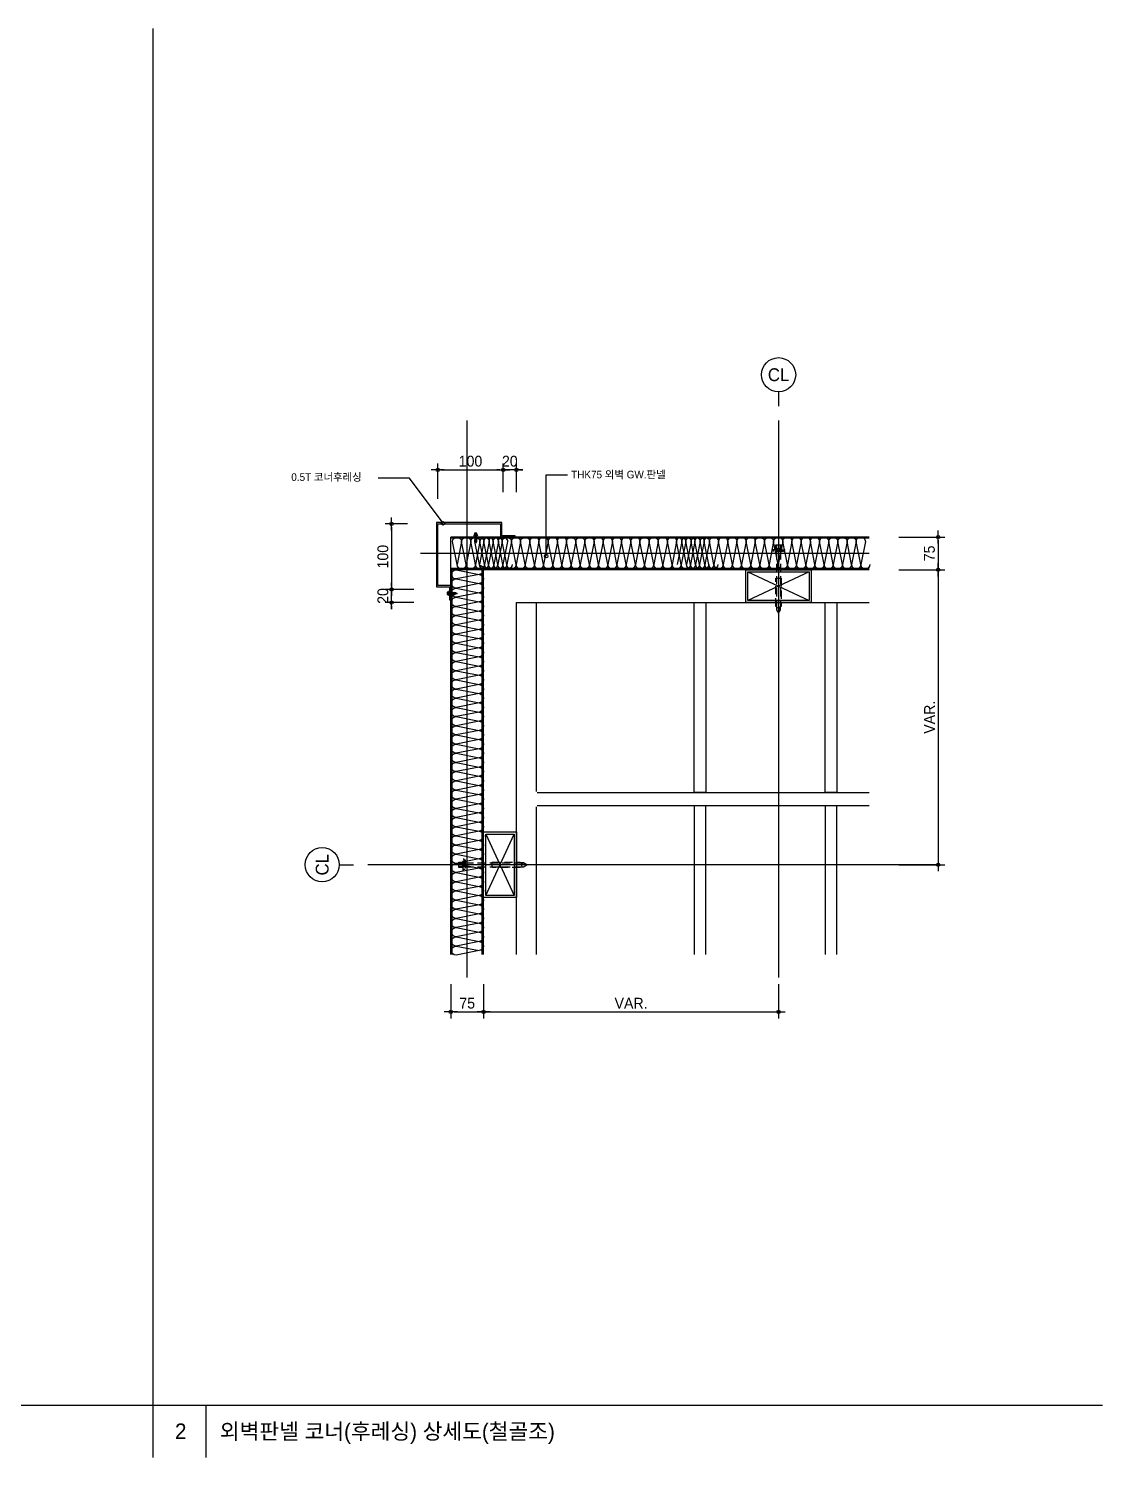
# Model space of a CAD drawing. Header units: millimetres. Extents: x 50863 to 79787, y -43062 to -37468.
# Drawn here: x 59662 to 61300, y -39648 to -37468 of the extents above; entities that cross this region are included whole.
import ezdxf
from ezdxf.enums import TextEntityAlignment as Align

# ---------------------------------------------------------------- set-up
doc = ezdxf.new("R2010")
doc.units = ezdxf.units.MM
doc.header["$LTSCALE"] = 50
doc.linetypes.add('HIDDEN', pattern=[0.375, 0.25, -0.125])
for name, color, linetype in [('4', 4, 'Continuous'), ('Anchor_BP1', 7, 'Continuous'), ('ARTINT-A1$0$MK', 3, 'Continuous'), ('ARTINT-A1$0$TEX', 7, 'Continuous'), ('BaseDetail', 7, 'Continuous'), ('BOLT', 7, 'Continuous'), ('DIM', 7, 'Continuous'), ('F_LINE', 31, 'HIDDEN'), ('FIN', 5, 'Continuous'), ('FOR_', 4, 'Continuous'), ('HAT', 5, 'Continuous'), ('LAN', 1, 'Continuous'), ('SY', 1, 'Continuous'), ('TEXT', 3, 'Continuous'), ('WAL', 3, 'Continuous')]:
    doc.layers.add(name, color=color, linetype=linetype)
doc.styles.add('GHS', font='')
doc.styles.add('나눔고딕', font='')
doc.styles.add('돋움', font='')
doc.styles.add('울릉도L', font='')
doc.styles.get('GHS').set_extended_font_data('Dotum')
doc.styles.get('나눔고딕').set_extended_font_data('Dotum')
doc.styles.get('돋움').set_extended_font_data('Dotum')
doc.styles.get('울릉도L').set_extended_font_data('Dotum')
doc.dimstyles.new('DIM_600(외부치수)', dxfattribs={"dimscale": 400, "dimtxt": 3.3, "dimasz": 1, "dimexe": 2, "dimexo": 2, "dimgap": 1, "dimtad": 1, "dimdec": 0, "dimdsep": 46, "dimlunit": 6, "dimtxsty": '나눔고딕', "dimblk1": 'DIMDOT', "dimblk2": 'DIMDOT', "dimsah": 1, "dimcen": 2.5, "dimdle": 1.5, "dimclrd": 8, "dimclre": 8, "dimclrt": 3, "dimadec": 0, "dimazin": 0, "dimtfac": 1, "dimtdec": 0, "dimtix": 1, "dimtmove": 2, "dimatfit": 3, "dimldrblk": 'DIMDOT', "dimfxl": 0, "dimtvp": 1, "dimtolj": 1, "dimtzin": 0, "dimarcsym": 0})

# ---------------------------------------------------------------- blocks, each defined once
blk = doc.blocks.new('insul1')
blk.add_lwpolyline([(0, 0.25, 1.34403065), (0.35, 0.25), (0.2, 0.75, -1.34403065), (0.55, 0.75), (0.4, 0.25)], format="xyb")
blk = doc.blocks.new('DIMDOT')
blk.add_line((-2, 0), (2, 0))
blk.add_circle((0, 0), 0.5)
blk = doc.blocks.new('*D103')
at = {"color": 8, "lineweight": -2}
for p, q in [((60356.1, -38926), (60356.1, -38978.5)), ((60806.1, -38926), (60806.1, -38978.5)), ((60361.1, -38968.5), (60801.1, -38968.5))]:
    blk.add_line(p, q, dxfattribs=at)
at = {"layer": 'Defpoints', "color": 0}
for p in [(60356.1, -38916), (60806.1, -38916), (60806.1, -38968.5)]:
    blk.add_point(p, dxfattribs=at)
at = {"color": 8, "lineweight": -2, "xscale": 5, "yscale": 5, "zscale": 5, "rotation": 180}
blk.add_blockref('DIMDOT', (60356.1, -38968.5), dxfattribs=at)
at = {"color": 8, "lineweight": -2, "xscale": 5, "yscale": 5, "zscale": 5}
blk.add_blockref('DIMDOT', (60806.1, -38968.5), dxfattribs=at)
at = {"color": 3, "insert": (60581.1, -38955.2), "char_height": 16.5, "attachment_point": 5, "style": '나눔고딕'}
blk.add_mtext('\\A1;VAR.', dxfattribs=at)
blk = doc.blocks.new('*D104')
at = {"color": 8, "lineweight": -2}
for p, q in [((60306.1, -38926), (60306.1, -38978.5)), ((60356.1, -38926), (60356.1, -38978.5)), ((60311.1, -38968.5), (60351.1, -38968.5))]:
    blk.add_line(p, q, dxfattribs=at)
at = {"layer": 'Defpoints', "color": 0}
for p in [(60306.1, -38916), (60356.1, -38916), (60356.1, -38968.5)]:
    blk.add_point(p, dxfattribs=at)
at = {"color": 8, "lineweight": -2, "xscale": 5, "yscale": 5, "zscale": 5, "rotation": 180}
blk.add_blockref('DIMDOT', (60306.1, -38968.5), dxfattribs=at)
at = {"color": 8, "lineweight": -2, "xscale": 5, "yscale": 5, "zscale": 5}
blk.add_blockref('DIMDOT', (60356.1, -38968.5), dxfattribs=at)
at = {"color": 3, "insert": (60331.1, -38955.2), "char_height": 16.5, "attachment_point": 5, "style": '나눔고딕'}
blk.add_mtext('\\A1;75', dxfattribs=at)
blk = doc.blocks.new('*D105')
at = {"color": 8, "lineweight": -2}
for p, q in [((60989.5, -38293.9), (61059.6, -38293.9)), ((61049.6, -38298.9), (61049.6, -38738.9)), ((60989.5, -38743.9), (61059.6, -38743.9))]:
    blk.add_line(p, q, dxfattribs=at)
at = {"layer": 'Defpoints', "color": 0}
for p in [(60979.5, -38293.9), (60979.5, -38743.9), (61049.6, -38743.9)]:
    blk.add_point(p, dxfattribs=at)
at = {"color": 8, "lineweight": -2, "xscale": 5, "yscale": 5, "zscale": 5}
for p, rotation in [((61049.6, -38293.9), 90), ((61049.6, -38743.9), 270)]:
    blk.add_blockref('DIMDOT', p, dxfattribs=dict(at, rotation=rotation))
at = {"color": 3, "insert": (61036.3, -38518.9), "char_height": 16.5, "attachment_point": 5, "rotation": 90, "style": '나눔고딕'}
blk.add_mtext('\\A1;VAR.', dxfattribs=at)
blk = doc.blocks.new('*D106')
at = {"color": 8, "lineweight": -2}
for p, q in [((60989.5, -38243.9), (61059.6, -38243.9)), ((61049.6, -38248.9), (61049.6, -38288.9)), ((60989.5, -38293.9), (61059.6, -38293.9))]:
    blk.add_line(p, q, dxfattribs=at)
at = {"layer": 'Defpoints', "color": 0}
for p in [(60979.5, -38243.9), (60979.5, -38293.9), (61049.6, -38293.9)]:
    blk.add_point(p, dxfattribs=at)
at = {"color": 8, "lineweight": -2, "xscale": 5, "yscale": 5, "zscale": 5}
for p, rotation in [((61049.6, -38243.9), 90), ((61049.6, -38293.9), 270)]:
    blk.add_blockref('DIMDOT', p, dxfattribs=dict(at, rotation=rotation))
at = {"color": 3, "insert": (61036.3, -38268.9), "char_height": 16.5, "attachment_point": 5, "rotation": 90, "style": '나눔고딕'}
blk.add_mtext('\\A1;75', dxfattribs=at)
blk = doc.blocks.new('*D107')
at = {"color": 8, "lineweight": -2}
for p, q in [((60249.8, -38323.9), (60205.8, -38323.9)), ((60215.8, -38318.9), (60215.8, -38313.9)), ((60215.8, -38343.9), (60215.8, -38323.9)), ((60249.8, -38343.9), (60205.8, -38343.9)), ((60215.8, -38348.9), (60215.8, -38353.9))]:
    blk.add_line(p, q, dxfattribs=at)
at = {"layer": 'Defpoints', "color": 0}
for p in [(60215.8, -38323.9), (60259.8, -38323.9), (60259.8, -38343.9)]:
    blk.add_point(p, dxfattribs=at)
at = {"color": 8, "lineweight": -2, "xscale": 5, "yscale": 5, "zscale": 5}
for p, rotation in [((60215.8, -38323.9), 270), ((60215.8, -38343.9), 90)]:
    blk.add_blockref('DIMDOT', p, dxfattribs=dict(at, rotation=rotation))
at = {"color": 3, "insert": (60202.5, -38333.9), "char_height": 16.5, "attachment_point": 5, "rotation": 90, "style": '나눔고딕'}
blk.add_mtext('\\A1;20', dxfattribs=at)
blk = doc.blocks.new('*D108')
at = {"color": 8, "lineweight": -2}
for p, q in [((60381.1, -38141.6), (60376.1, -38141.6)), ((60386.1, -38175.7), (60386.1, -38131.6)), ((60406.1, -38141.6), (60386.1, -38141.6)), ((60406.1, -38175.7), (60406.1, -38131.6)), ((60411.1, -38141.6), (60416.1, -38141.6))]:
    blk.add_line(p, q, dxfattribs=at)
at = {"layer": 'Defpoints', "color": 0}
for p in [(60386.1, -38141.6), (60386.1, -38185.7), (60406.1, -38185.7)]:
    blk.add_point(p, dxfattribs=at)
at = {"color": 8, "lineweight": -2, "xscale": 5, "yscale": 5, "zscale": 5}
blk.add_blockref('DIMDOT', (60386.1, -38141.6), dxfattribs=at)
at = {"color": 8, "lineweight": -2, "xscale": 5, "yscale": 5, "zscale": 5, "rotation": 180}
blk.add_blockref('DIMDOT', (60406.1, -38141.6), dxfattribs=at)
at = {"color": 3, "insert": (60396.1, -38128.3), "char_height": 16.5, "attachment_point": 5, "style": '나눔고딕'}
blk.add_mtext('\\A1;20', dxfattribs=at)
blk = doc.blocks.new('A$C78A54C9A')
at = {"layer": '4'}
for p, q in [((0.1, 12.1), (0.7, 12.5)), ((6.2, 11.7), (0.2, 11.7)), ((0.6, 13.1), (0.6, 12.5)), ((5.9, 13.1), (0.6, 13.1)), ((0.6, 12.5), (5.9, 12.5)), ((1.3, 14.9), (1.3, 13.1)), ((5.1, 14.9), (1.3, 14.9)), ((1.7, 11.7), (1.7, 11.6)), ((1.7, 10.9), (1.7, 9.8)), ((1.7, 9.2), (1.7, 8.1)), ((1.7, 7.4), (1.7, 6.3)), ((1.7, 5.7), (1.7, 4.6)), ((1.7, 3.9), (1.7, 3.4)), ((3.1, 0), (1.7, 3.4)), ((4.6, 15.4), (1.8, 15.4)), ((2.1, 14.9), (2.1, 13.1)), ((4.5, 3.2), (3.1, 0)), ((4.1, 13.1), (4.1, 14.9)), ((4.6, 11.7), (4.6, 10.8)), ((4.6, 10.2), (4.6, 9.1)), ((4.6, 8.4), (4.6, 7.3)), ((4.6, 6.7), (4.6, 5.6)), ((4.6, 4.9), (4.6, 3.8)), ((5.1, 13.1), (5.1, 14.9)), ((6.3, 12.1), (5.8, 12.5)), ((5.9, 12.5), (5.9, 13.1))]:
    blk.add_line(p, q, dxfattribs=at)
at = {"layer": '4', "color": 5}
for p, q in [((1.1, 11.7), (1.7, 10.9)), ((1.1, 10), (1.7, 9.2)), ((1.1, 8.2), (1.7, 7.4)), ((1.1, 6.5), (1.7, 5.7)), ((1.1, 4.7), (1.7, 3.9)), ((5.2, 10), (1.7, 10.9)), ((5.2, 8.3), (1.7, 9.2)), ((5.2, 6.5), (1.7, 7.4)), ((5.2, 4.8), (1.7, 5.7)), ((5.2, 3), (1.7, 3.9))]:
    blk.add_line(p, q, dxfattribs=at)
at = {"layer": '4', "color": 7}
for p, q in [((4.6, 9.1), (1.1, 10)), ((4.6, 7.3), (1.1, 8.2)), ((4.6, 5.6), (1.1, 6.5)), ((4.6, 3.8), (1.1, 4.7)), ((4.6, 10.8), (1.2, 11.7)), ((1.7, 3.4), (3.2, 2.2)), ((4.6, 10.8), (5.2, 10)), ((4.6, 9.1), (5.2, 8.3)), ((4.6, 7.3), (5.2, 6.5)), ((4.6, 5.6), (5.2, 4.8)), ((4.6, 3.8), (5.2, 3))]:
    blk.add_line(p, q, dxfattribs=at)
at = {"layer": '4', "color": 3}
blk.add_line((3.2, 2.2), (3.1, 0), dxfattribs=at)
at = {"layer": '4'}
for centre, radius, start, end in [((0.2, 11.9), 0.25, 121.4474, 270), ((1.8, 14.9), 0.5, 90, 180), ((2.6, 14.9), 0.5, 90, 180), ((3.6, 14.9), 0.5, 0, 90), ((4.6, 14.9), 0.5, 0, 90), ((6.2, 11.9), 0.25, 270, 55.4728)]:
    blk.add_arc(centre, radius, start, end, dxfattribs=at)
blk = doc.blocks.new('*D109')
at = {"color": 8, "lineweight": -2}
for p, q in [((60239.8, -38223.9), (60205.8, -38223.9)), ((60215.8, -38228.9), (60215.8, -38318.9)), ((60249.8, -38323.9), (60205.8, -38323.9))]:
    blk.add_line(p, q, dxfattribs=at)
at = {"layer": 'Defpoints', "color": 0}
for p in [(60249.8, -38223.9), (60215.8, -38323.9), (60259.8, -38323.9)]:
    blk.add_point(p, dxfattribs=at)
at = {"color": 8, "lineweight": -2, "xscale": 5, "yscale": 5, "zscale": 5}
for p, rotation in [((60215.8, -38223.9), 90), ((60215.8, -38323.9), 270)]:
    blk.add_blockref('DIMDOT', p, dxfattribs=dict(at, rotation=rotation))
at = {"color": 3, "insert": (60202.5, -38273.9), "char_height": 16.5, "attachment_point": 5, "rotation": 90, "style": '나눔고딕'}
blk.add_mtext('\\A1;100', dxfattribs=at)
blk = doc.blocks.new('*D110')
at = {"color": 8, "lineweight": -2}
for p, q in [((60286.1, -38185.7), (60286.1, -38131.6)), ((60291.1, -38141.6), (60381.1, -38141.6)), ((60386.1, -38175.7), (60386.1, -38131.6))]:
    blk.add_line(p, q, dxfattribs=at)
at = {"layer": 'Defpoints', "color": 0}
for p in [(60386.1, -38141.6), (60386.1, -38185.7), (60286.1, -38195.7)]:
    blk.add_point(p, dxfattribs=at)
at = {"color": 8, "lineweight": -2, "xscale": 5, "yscale": 5, "zscale": 5, "rotation": 180}
blk.add_blockref('DIMDOT', (60286.1, -38141.6), dxfattribs=at)
at = {"color": 8, "lineweight": -2, "xscale": 5, "yscale": 5, "zscale": 5}
blk.add_blockref('DIMDOT', (60386.1, -38141.6), dxfattribs=at)
at = {"color": 3, "insert": (60336.1, -38128.3), "char_height": 16.5, "attachment_point": 5, "style": '나눔고딕'}
blk.add_mtext('\\A1;100', dxfattribs=at)
blk = doc.blocks.new('ccs122')
blk.add_line((0, 8), (0, 3))
blk.add_circle((0, 14), 6)
at = {"color": 3, "style": 'GHS'}
blk.add_attdef('NO', text='', height=4.5, dxfattribs=at).set_placement((-0.01, 14.02), align=Align.MIDDLE_CENTER)
blk = doc.blocks.new('SCREW150')
at = {"layer": 'BOLT', "linetype": 'HIDDEN'}
for p, q in [((-4, 10), (4, 10)), ((-4, 4.2), (-4, 10)), ((-3, 0), (-3, -84)), ((-2.5, 4.2), (-2.5, 10)), ((2.5, 10), (2.5, 4.2)), ((3, 0), (3, -84)), ((4, 10), (4, 4.2))]:
    blk.add_line(p, q, dxfattribs=at)
for points in [[(9, 3), (9, 2), (-9, 2), (-9, 3)], [(-5, 4.2), (-5, 3), (5, 3), (5, 4.2)]]:
    blk.add_lwpolyline(points, close=True, dxfattribs=at)
for points in [[(7.5, 2), (7.5, 0), (-7.5, 0), (-7.5, 2)], [(-3, -84), (-4, -84), (-4, -41), (4, -41), (4, -84), (3, -84)], [(-3, -84), (-3, -89), (0, -94), (3, -89), (3, -84)], [(0, -94), (1, -88), (3, -86), (1, -85), (-3, -87)]]:
    blk.add_lwpolyline(points, dxfattribs=at)

msp = doc.modelspace()

# ---------------------------------------------------------------- linework, layer by layer
at = {"layer": 'Anchor_BP1', "color": 3}
for p, q in [((60677.1, -38633.9), (60677.1, -38343.9)), ((60677.1, -38343.9), (60695.1, -38343.9)), ((60695.1, -38343.9), (60695.1, -38633.9)), ((60877.1, -38633.9), (60877.1, -38343.9)), ((60877.1, -38343.9), (60895.1, -38343.9)), ((60895.1, -38343.9), (60895.1, -38633.9)), ((60686.1, -38633.9), (60677.1, -38633.9)), ((60695.1, -38633.9), (60686.1, -38633.9)), ((60886.1, -38633.9), (60877.1, -38633.9)), ((60895.1, -38633.9), (60886.1, -38633.9)), ((60686.1, -38653.9), (60677.1, -38653.9)), ((60677.1, -38653.9), (60677.1, -38881)), ((60695.1, -38653.9), (60686.1, -38653.9)), ((60695.1, -38881), (60695.1, -38653.9)), ((60886.1, -38653.9), (60877.1, -38653.9)), ((60877.1, -38653.9), (60877.1, -38881)), ((60895.1, -38653.9), (60886.1, -38653.9)), ((60895.1, -38881), (60895.1, -38653.9))]:
    msp.add_line(p, q, dxfattribs=at)
at = {"layer": 'ARTINT-A1$0$TEX', "color": 1}
for p, q in [((60331.1, -38916), (60331.1, -38066)), ((60806.1, -38066), (60806.1, -38916)), ((60944.5, -38268.9), (60259.8, -38268.9)), ((60979.5, -38743.9), (60259.8, -38743.9))]:
    msp.add_line(p, q, dxfattribs=at)
at = {"layer": 'BaseDetail', "color": 3}
for p, q in [((60406.1, -38881), (60406.1, -38343.9)), ((60406.1, -38343.9), (60436.1, -38343.9)), ((60436.1, -38343.9), (60436.1, -38632.1)), ((60437.9, -38633.9), (60944.5, -38633.9)), ((60436.1, -38655.7), (60436.1, -38881)), ((60944.5, -38653.9), (60437.9, -38653.9))]:
    msp.add_line(p, q, dxfattribs=at)
at = {"layer": 'DIM'}
for points in [[(60451.5, -38273), (60451.5, -38148.9), (60484.2, -38148.9)], [(60294.2, -38223), (60243.3, -38154.3), (60195.2, -38154.3)]]:
    msp.add_lwpolyline(points, dxfattribs=at)
for points in [[(60296.9, -38223, -1), (60291.5, -38223, -1)], [(60454.2, -38273, -1), (60448.8, -38273, -1)]]:
    msp.add_lwpolyline(points, format="xyb", close=True, dxfattribs=at)
at = {"layer": 'DIM', "color": 9, "ltscale": 5}
msp.add_lwpolyline([(60406.1, -38881), (60406.1, -38343.9), (60944.5, -38343.9)], dxfattribs=at)
at = {"layer": 'F_LINE', "color": 1, "linetype": 'ByBlock'}
msp.add_line((61049, -38743.9), (60179.5, -38743.9), dxfattribs=at)
at = {"layer": 'FIN'}
for p, q in [((60306.1, -38881), (60306.1, -38243.9)), ((60944.5, -38243.9), (60306.1, -38243.9)), ((60944.5, -38245.9), (60306.1, -38245.9)), ((60944.5, -38291.9), (60306.1, -38291.9)), ((60944.5, -38293.9), (60306.1, -38293.9)), ((60308.1, -38881), (60308.3, -38293.9)), ((60354.1, -38881), (60354.1, -38293.9)), ((60356.1, -38881), (60356.1, -38293.9))]:
    msp.add_line(p, q, dxfattribs=at)
at = {"layer": 'FOR_'}
msp.add_lwpolyline([(60284.1, -38221.9), (60284.1, -38319.9), (60304.1, -38319.9), (60304.1, -38339.9), (60306.1, -38339.9), (60306.1, -38317.9), (60286.1, -38317.9), (60286.1, -38223.9), (60382.1, -38223.9), (60382.1, -38243.9), (60404.1, -38243.9), (60404.1, -38241.9), (60384.1, -38241.9), (60384.1, -38221.9), (60284.1, -38221.9)], dxfattribs=at)
for points in [[(60756.1, -38293.9), (60856.1, -38293.9), (60856.1, -38343.9), (60756.1, -38343.9)], [(60759.3, -38297.1), (60852.9, -38297.1), (60852.9, -38340.7), (60759.3, -38340.7)], [(60356.1, -38793.9), (60356.1, -38693.9), (60406.1, -38693.9), (60406.1, -38793.9)], [(60359.3, -38790.7), (60359.3, -38697.1), (60402.9, -38697.1), (60402.9, -38790.7)]]:
    msp.add_lwpolyline(points, close=True, dxfattribs=at)
at = {"layer": 'HAT'}
for points in [[(60329.6, -38285.9, -1), (60315.6, -38285.9), (60308.6, -38250.9, -1), (60322.6, -38250.9), (60315.6, -38285.9)], [(60343.6, -38285.9, -1), (60329.6, -38285.9), (60322.6, -38250.9, -1), (60336.6, -38250.9), (60329.6, -38285.9)], [(60357.6, -38285.9, -1), (60343.6, -38285.9), (60336.6, -38250.9, -1), (60350.6, -38250.9), (60343.6, -38285.9)], [(60363.6, -38285.9, -1), (60349.6, -38285.9), (60342.6, -38250.9, -0.263265), (60346, -38244.9, -0.263265)], [(60353.2, -38244.9, -0.263265), (60356.6, -38250.9), (60349.6, -38285.9)], [(60371.6, -38285.9, -1), (60357.6, -38285.9), (60350.6, -38250.9, -1), (60364.6, -38250.9), (60357.6, -38285.9)], [(60377.6, -38285.9, -1), (60363.6, -38285.9), (60356.6, -38250.9, -0.263265), (60360, -38244.9, -0.263265)], [(60367.2, -38244.9, -0.263265), (60370.6, -38250.9), (60363.6, -38285.9)], [(60385.6, -38285.9, -1), (60371.6, -38285.9), (60364.6, -38250.9, -0.313639), (60369.1, -38244.3, -0.313639)], [(60391.6, -38285.9, -1), (60377.6, -38285.9), (60370.6, -38250.9, -1), (60384.6, -38250.9), (60377.6, -38285.9)], [(60375.2, -38244.9, -0.263265), (60378.6, -38250.9), (60371.6, -38285.9)], [(60399.6, -38285.9, -1), (60385.6, -38285.9), (60378.6, -38250.9, -0.263265), (60382, -38244.9, -0.263265)], [(60405.6, -38285.9, -1), (60391.6, -38285.9), (60384.6, -38250.9, -1), (60398.6, -38250.9), (60391.6, -38285.9)], [(60389.2, -38244.9, -0.263265), (60392.6, -38250.9), (60385.6, -38285.9)], [(60419.6, -38285.9, -1), (60405.6, -38285.9), (60398.6, -38250.9, -1), (60412.6, -38250.9), (60405.6, -38285.9)], [(60433.6, -38285.9, -1), (60419.6, -38285.9), (60412.6, -38250.9, -1), (60426.6, -38250.9), (60419.6, -38285.9)], [(60447.6, -38285.9, -1), (60433.6, -38285.9), (60426.6, -38250.9, -0.263265), (60430, -38244.9, -0.263265)], [(60437.2, -38244.9, -0.263265), (60440.6, -38250.9), (60433.6, -38285.9)], [(60461.6, -38285.9, -1), (60447.6, -38285.9), (60440.6, -38250.9, -0.263265), (60444, -38244.9, -0.263265)], [(60451.2, -38244.9, -0.263265), (60454.6, -38250.9), (60447.6, -38285.9)], [(60475.6, -38285.9, -1), (60461.6, -38285.9), (60454.6, -38250.9, -0.263265), (60458, -38244.9, -0.263265)], [(60465.2, -38244.9, -0.263265), (60468.6, -38250.9), (60461.6, -38285.9)], [(60489.6, -38285.9, -1), (60475.6, -38285.9), (60468.6, -38250.9, -0.263265), (60472, -38244.9, -0.263265)], [(60475.5, -38243.9, -0.417076), (60482.6, -38250.9), (60475.6, -38285.9)], [(60503.6, -38285.9, -1), (60489.6, -38285.9), (60482.6, -38250.9, -1), (60496.6, -38250.9), (60489.6, -38285.9)], [(60517.6, -38285.9, -1), (60503.6, -38285.9), (60496.6, -38250.9, -1), (60510.6, -38250.9), (60503.6, -38285.9)], [(60531.6, -38285.9, -1), (60517.6, -38285.9), (60510.6, -38250.9, -1), (60524.6, -38250.9), (60517.6, -38285.9)], [(60545.6, -38285.9, -1), (60531.6, -38285.9), (60524.6, -38250.9, -0.267454), (60528.1, -38244.8, -0.267454)], [(60535.2, -38244.9, -0.263265), (60538.6, -38250.9), (60531.6, -38285.9)], [(60559.6, -38285.9, -1), (60545.6, -38285.9), (60538.6, -38250.9, -0.263265), (60542, -38244.9, -0.263265)], [(60549.2, -38244.9, -0.263265), (60552.6, -38250.9), (60545.6, -38285.9)], [(60573.6, -38285.9, -1), (60559.6, -38285.9), (60552.6, -38250.9, -0.263265), (60556, -38244.9, -0.263265)], [(60563.2, -38244.9, -0.263265), (60566.6, -38250.9), (60559.6, -38285.9)], [(60587.6, -38285.9, -1), (60573.6, -38285.9), (60566.6, -38250.9, -0.263265), (60570, -38244.9, -0.263265)], [(60577.2, -38244.9, -0.263265), (60580.6, -38250.9), (60573.6, -38285.9)], [(60601.6, -38285.9, -1), (60587.6, -38285.9), (60580.6, -38250.9, -0.263265), (60584, -38244.9, -0.263265)], [(60587.5, -38243.9, -0.417076), (60594.6, -38250.9), (60587.6, -38285.9)], [(60615.6, -38285.9, -1), (60601.6, -38285.9), (60594.6, -38250.9, -1), (60608.6, -38250.9), (60601.6, -38285.9)], [(60615.6, -38285.9, -1), (60601.6, -38285.9), (60594.6, -38250.9, -0.263265), (60598, -38244.9, -0.263265)], [(60629.6, -38285.9, -1), (60615.6, -38285.9), (60608.6, -38250.9, -1), (60622.6, -38250.9), (60615.6, -38285.9)], [(60643.6, -38285.9, -1), (60629.6, -38285.9), (60622.6, -38250.9, -0.267454), (60626.1, -38244.8, -0.267454)], [(60633.2, -38244.9, -0.263265), (60636.6, -38250.9), (60629.6, -38285.9)], [(60657.6, -38285.9, -1), (60643.6, -38285.9), (60636.6, -38250.9, -0.263265), (60640, -38244.9, -0.263265)], [(60647.2, -38244.9, -0.263265), (60650.6, -38250.9), (60643.6, -38285.9)], [(60671.6, -38285.9, -1), (60657.6, -38285.9), (60650.6, -38250.9, -0.263265), (60654, -38244.9, -0.263265)], [(60651.5, -38243.9, -0.417076), (60658.6, -38250.9), (60651.6, -38285.9)], [(60661.2, -38244.9, -0.263265), (60664.6, -38250.9), (60657.6, -38285.9)], [(60679.6, -38285.9, -1), (60665.6, -38285.9), (60658.6, -38250.9, -1), (60672.6, -38250.9), (60665.6, -38285.9)], [(60685.6, -38285.9, -1), (60671.6, -38285.9), (60664.6, -38250.9, -0.263265), (60668, -38244.9, -0.263265)], [(60675.2, -38244.9, -0.263265), (60678.6, -38250.9), (60671.6, -38285.9)], [(60693.6, -38285.9, -1), (60679.6, -38285.9), (60672.6, -38250.9, -1), (60686.6, -38250.9), (60679.6, -38285.9)], [(60699.6, -38285.9, -1), (60685.6, -38285.9), (60678.6, -38250.9, -0.263265), (60682, -38244.9, -0.263265)], [(60685.5, -38243.9, -0.417076), (60692.6, -38250.9), (60685.6, -38285.9)], [(60707.6, -38285.9, -1), (60693.6, -38285.9), (60686.6, -38250.9, -1), (60700.6, -38250.9), (60693.6, -38285.9)], [(60713.6, -38285.9, -1), (60699.6, -38285.9), (60692.6, -38250.9, -0.263265), (60696, -38244.9, -0.263265)], [(60721.6, -38285.9, -1), (60707.6, -38285.9), (60700.6, -38250.9, -0.267454), (60704.1, -38244.8, -0.267454)], [(60711.2, -38244.9, -0.263265), (60714.6, -38250.9), (60707.6, -38285.9)], [(60735.6, -38285.9, -1), (60721.6, -38285.9), (60714.6, -38250.9, -0.263265), (60718, -38244.9, -0.263265)], [(60725.2, -38244.9, -0.263265), (60728.6, -38250.9), (60721.6, -38285.9)], [(60749.6, -38285.9, -1), (60735.6, -38285.9), (60728.6, -38250.9, -0.263265), (60732, -38244.9, -0.263265)], [(60739.2, -38244.9, -0.263265), (60742.6, -38250.9), (60735.6, -38285.9)], [(60763.6, -38285.9, -1), (60749.6, -38285.9), (60742.6, -38250.9, -0.263265), (60746, -38244.9, -0.263265)], [(60753.2, -38244.9, -0.263265), (60756.6, -38250.9), (60749.6, -38285.9)], [(60777.6, -38285.9, -1), (60763.6, -38285.9), (60756.6, -38250.9, -0.263265), (60760, -38244.9, -0.263265)], [(60763.5, -38243.9, -0.417076), (60770.6, -38250.9), (60763.6, -38285.9)], [(60791.6, -38285.9, -1), (60777.6, -38285.9), (60770.6, -38250.9, -1), (60784.6, -38250.9), (60777.6, -38285.9)], [(60805.6, -38285.9, -1), (60791.6, -38285.9), (60784.6, -38250.9, -1), (60798.6, -38250.9), (60791.6, -38285.9)], [(60819.6, -38285.9, -1), (60805.6, -38285.9), (60798.6, -38250.9, -1), (60812.6, -38250.9), (60805.6, -38285.9)], [(60833.6, -38285.9, -1), (60819.6, -38285.9), (60812.6, -38250.9, -0.267454), (60816.1, -38244.8, -0.267454)], [(60823.2, -38244.9, -0.263265), (60826.6, -38250.9), (60819.6, -38285.9)], [(60847.6, -38285.9, -1), (60833.6, -38285.9), (60826.6, -38250.9, -0.263265), (60830, -38244.9, -0.263265)], [(60837.2, -38244.9, -0.263265), (60840.6, -38250.9), (60833.6, -38285.9)], [(60861.6, -38285.9, -1), (60847.6, -38285.9), (60840.6, -38250.9, -0.263265), (60844, -38244.9, -0.263265)], [(60851.2, -38244.9, -0.263265), (60854.6, -38250.9), (60847.6, -38285.9)], [(60875.6, -38285.9, -1), (60861.6, -38285.9), (60854.6, -38250.9, -0.263265), (60858, -38244.9, -0.263265)], [(60865.2, -38244.9, -0.263265), (60868.6, -38250.9), (60861.6, -38285.9)], [(60889.6, -38285.9, -1), (60875.6, -38285.9), (60868.6, -38250.9, -0.263265), (60872, -38244.9, -0.263265)], [(60875.5, -38243.9, -0.417076), (60882.6, -38250.9), (60875.6, -38285.9)], [(60903.6, -38285.9, -1), (60889.6, -38285.9), (60882.6, -38250.9, -1), (60896.6, -38250.9), (60889.6, -38285.9)], [(60917.6, -38285.9, -1), (60903.6, -38285.9), (60896.6, -38250.9, -1), (60910.6, -38250.9), (60903.6, -38285.9)], [(60931.6, -38285.9, -1), (60917.6, -38285.9), (60910.6, -38250.9, -1), (60924.6, -38250.9), (60917.6, -38285.9)], [(60945.6, -38285.9, -1), (60931.6, -38285.9), (60924.6, -38250.9, -0.267454), (60928.1, -38244.8, -0.267454)], [(60935.2, -38244.9, -0.263265), (60938.6, -38250.9), (60931.6, -38285.9)], [(60349.1, -38300.9, -1), (60349.1, -38314.9), (60314.1, -38321.9, -1), (60314.1, -38307.9), (60349.1, -38314.9)], [(60349.1, -38286.9, -1), (60349.1, -38300.9), (60314.1, -38307.9, -0.267454), (60308, -38304.4, -0.267454)], [(60308.1, -38297.3, -0.263265), (60314.1, -38293.9), (60349.1, -38300.9)], [(60349.1, -38314.9, -1), (60349.1, -38328.9), (60314.1, -38335.9, -1), (60314.1, -38321.9), (60349.1, -38328.9)], [(60349.1, -38328.9, -1), (60349.1, -38342.9), (60314.1, -38349.9, -1), (60314.1, -38335.9), (60349.1, -38342.9)], [(60349.1, -38342.9, -1), (60349.1, -38356.9), (60314.1, -38363.9, -0.263265), (60308.1, -38360.5, -0.263265)], [(60307.1, -38356.9, -0.417076), (60314.1, -38349.9), (60349.1, -38356.9)], [(60349.1, -38356.9, -1), (60349.1, -38370.9), (60314.1, -38377.9, -0.263265), (60308.1, -38374.5, -0.263265)], [(60308.1, -38367.3, -0.263265), (60314.1, -38363.9), (60349.1, -38370.9)], [(60349.1, -38370.9, -1), (60349.1, -38384.9), (60314.1, -38391.9, -0.263265), (60308.1, -38388.5, -0.263265)], [(60308.1, -38381.3, -0.263265), (60314.1, -38377.9), (60349.1, -38384.9)], [(60349.1, -38384.9, -1), (60349.1, -38398.9), (60314.1, -38405.9, -0.263265), (60308.1, -38402.5, -0.263265)], [(60349.1, -38398.9, -1), (60349.1, -38412.9), (60314.1, -38419.9, -0.267454), (60308, -38416.4, -0.267454)], [(60308.1, -38395.3, -0.263265), (60314.1, -38391.9), (60349.1, -38398.9)], [(60308.1, -38409.3, -0.263265), (60314.1, -38405.9), (60349.1, -38412.9)], [(60349.1, -38412.9, -1), (60349.1, -38426.9), (60314.1, -38433.9, -1), (60314.1, -38419.9), (60349.1, -38426.9)], [(60349.1, -38426.9, -1), (60349.1, -38440.9), (60314.1, -38447.9, -1), (60314.1, -38433.9), (60349.1, -38440.9)], [(60349.1, -38440.9, -1), (60349.1, -38454.9), (60314.1, -38461.9, -1), (60314.1, -38447.9), (60349.1, -38454.9)], [(60349.1, -38454.9, -1), (60349.1, -38468.9), (60314.1, -38475.9, -0.263265), (60308.1, -38472.5, -0.263265)], [(60307.1, -38468.9, -0.417076), (60314.1, -38461.9), (60349.1, -38468.9)], [(60349.1, -38468.9, -1), (60349.1, -38482.9), (60314.1, -38489.9, -0.263265), (60308.1, -38486.5, -0.263265)], [(60308.1, -38479.3, -0.263265), (60314.1, -38475.9), (60349.1, -38482.9)], [(60349.1, -38482.9, -1), (60349.1, -38496.9), (60314.1, -38503.9, -0.263265), (60308.1, -38500.5, -0.263265)], [(60308.1, -38493.3, -0.263265), (60314.1, -38489.9), (60349.1, -38496.9)], [(60349.1, -38496.9, -1), (60349.1, -38510.9), (60314.1, -38517.9, -0.263265), (60308.1, -38514.5, -0.263265)], [(60349.1, -38510.9, -1), (60349.1, -38524.9), (60314.1, -38531.9, -0.267454), (60308, -38528.4, -0.267454)], [(60308.1, -38507.3, -0.263265), (60314.1, -38503.9), (60349.1, -38510.9)], [(60308.1, -38521.3, -0.263265), (60314.1, -38517.9), (60349.1, -38524.9)], [(60349.1, -38524.9, -1), (60349.1, -38538.9), (60314.1, -38545.9, -1), (60314.1, -38531.9), (60349.1, -38538.9)], [(60349.1, -38538.9, -1), (60349.1, -38552.9), (60314.1, -38559.9, -1), (60314.1, -38545.9), (60349.1, -38552.9)], [(60349.1, -38552.9, -1), (60349.1, -38566.9), (60314.1, -38573.9, -1), (60314.1, -38559.9), (60349.1, -38566.9)], [(60307.1, -38580.9, -0.417076), (60314.1, -38573.9), (60349.1, -38580.9)], [(60349.1, -38566.9, -1), (60349.1, -38580.9), (60314.1, -38587.9, -0.263265), (60308.1, -38584.5, -0.263265)], [(60349.1, -38580.9, -1), (60349.1, -38594.9), (60314.1, -38601.9, -0.263265), (60308.1, -38598.5, -0.263265)], [(60307.1, -38594.9, -0.417076), (60314.1, -38587.9), (60349.1, -38594.9)], [(60349.1, -38594.9, -1), (60349.1, -38608.9), (60314.1, -38615.9, -0.263265), (60308.1, -38612.5, -0.263265)], [(60308.1, -38605.3, -0.263265), (60314.1, -38601.9), (60349.1, -38608.9)], [(60349.1, -38608.9, -1), (60349.1, -38622.9), (60314.1, -38629.9, -0.263265), (60308.1, -38626.5, -0.263265)], [(60308.1, -38619.3, -0.263265), (60314.1, -38615.9), (60349.1, -38622.9)], [(60349.1, -38622.9, -1), (60349.1, -38636.9), (60314.1, -38643.9, -0.263265), (60308.1, -38640.5, -0.263265)], [(60349.1, -38650.9, -1), (60349.1, -38664.9), (60314.1, -38671.9, -1), (60314.1, -38657.9), (60349.1, -38664.9)], [(60349.1, -38636.9, -1), (60349.1, -38650.9), (60314.1, -38657.9, -0.267454), (60308, -38654.4, -0.267454)], [(60308.1, -38633.3, -0.263265), (60314.1, -38629.9), (60349.1, -38636.9)], [(60308.1, -38647.3, -0.263265), (60314.1, -38643.9), (60349.1, -38650.9)], [(60349.1, -38664.9, -1), (60349.1, -38678.9), (60314.1, -38685.9, -1), (60314.1, -38671.9), (60349.1, -38678.9)], [(60349.1, -38678.9, -1), (60349.1, -38692.9), (60314.1, -38699.9, -1), (60314.1, -38685.9), (60349.1, -38692.9)], [(60349.1, -38692.9, -1), (60349.1, -38706.9), (60314.1, -38713.9, -0.263265), (60308.1, -38710.5, -0.263265)], [(60307.1, -38706.9, -0.417076), (60314.1, -38699.9), (60349.1, -38706.9)], [(60349.1, -38706.9, -1), (60349.1, -38720.9), (60314.1, -38727.9, -0.263265), (60308.1, -38724.5, -0.263265)], [(60308.1, -38717.3, -0.263265), (60314.1, -38713.9), (60349.1, -38720.9)], [(60349.1, -38720.9, -1), (60349.1, -38734.9), (60314.1, -38741.9, -0.263265), (60308.1, -38738.5, -0.263265)], [(60308.1, -38731.3, -0.263265), (60314.1, -38727.9), (60349.1, -38734.9)], [(60349.1, -38734.9, -1), (60349.1, -38748.9), (60314.1, -38755.9, -0.263265), (60308.1, -38752.5, -0.263265)], [(60349.1, -38748.9, -1), (60349.1, -38762.9), (60314.1, -38769.9, -1), (60314.1, -38755.9), (60349.1, -38762.9)], [(60308.1, -38745.3, -0.263265), (60314.1, -38741.9), (60349.1, -38748.9)], [(60349.1, -38762.9, -1), (60349.1, -38776.9), (60314.1, -38783.9, -1), (60314.1, -38769.9), (60349.1, -38776.9)], [(60349.1, -38776.9, -1), (60349.1, -38790.9), (60314.1, -38797.9, -1), (60314.1, -38783.9), (60349.1, -38790.9)], [(60349.1, -38790.9, -1), (60349.1, -38804.9), (60314.1, -38811.9, -1), (60314.1, -38797.9), (60349.1, -38804.9)], [(60349.1, -38804.9, -1), (60349.1, -38818.9), (60314.1, -38825.9, -0.263265), (60308.1, -38822.5, -0.263265)], [(60308.1, -38815.3, -0.263265), (60314.1, -38811.9), (60349.1, -38818.9)], [(60349.1, -38818.9, -1), (60349.1, -38832.9), (60314.1, -38839.9, -0.263265), (60308.1, -38836.5, -0.263265)], [(60349.1, -38846.9, -1), (60349.1, -38860.9), (60314.1, -38867.9, -0.313639), (60307.5, -38863.3, -0.313639)], [(60308.1, -38829.3, -0.263265), (60314.1, -38825.9), (60349.1, -38832.9)], [(60349.1, -38832.9, -1), (60349.1, -38846.9), (60314.1, -38853.9, -0.263265), (60308.1, -38850.5, -0.263265)], [(60308.1, -38843.3, -0.263265), (60314.1, -38839.9), (60349.1, -38846.9)], [(60349.1, -38860.9, -1), (60349.1, -38874.9), (60314.1, -38881.9, -1), (60314.1, -38867.9), (60349.1, -38874.9)], [(60308.1, -38857.3, -0.263265), (60314.1, -38853.9), (60349.1, -38860.9)]]:
    msp.add_lwpolyline(points, format="xyb", dxfattribs=at)
at = {"layer": 'LAN'}
for p, q in [((60852.9, -38297.1), (60759.3, -38340.7)), ((60759.3, -38297.1), (60852.9, -38340.7)), ((60359.3, -38697.1), (60402.9, -38790.7)), ((60359.3, -38790.7), (60402.9, -38697.1))]:
    msp.add_line(p, q, dxfattribs=at)
at = {"layer": 'WAL', "color": 2}
for p, q in [((59852.2, -39648.2), (59852.2, -37468.2)), ((58404.2, -39568.2), (61300.2, -39568.2)), ((59932.2, -39568.2), (59932.2, -39648.2))]:
    msp.add_line(p, q, dxfattribs=at)

# ---------------------------------------------------------------- block references
msp.add_blockref('A$C78A54C9A', (60340.9, -38253.5))
at = {"rotation": 90}
msp.add_blockref('A$C78A54C9A', (60315.8, -38333.1), dxfattribs=at)
at = {"layer": 'HAT', "xscale": 0.07, "yscale": 0.07, "zscale": 0.07}
for p in [(60343.5, -38290.9), (60365.5, -38290.9)]:
    msp.add_blockref('insul1', p, dxfattribs=at)
for p, rotation in [((60308.2, -38311.3), 269.984467), ((60308.3, -38302.9), 269.984467), ((60354.1, -38839), 90), ((60354.1, -38867), 90)]:
    msp.add_blockref('insul1', p, dxfattribs=dict(at, rotation=rotation))
at = {"layer": 'SY'}
ref = msp.add_blockref('ccs122', (60806.1, -38057.3), dxfattribs=dict(at, xscale=4.35161009463229, yscale=4.35161009463229, zscale=4.35161009463229))
ref.add_attrib('NO', 'CL', dxfattribs={"layer": '0', "color": 3, "height": 19.58, "style": '울릉도L'}).set_placement((60806.1, -37996.3), align=Align.MIDDLE_CENTER)
ref = msp.add_blockref('ccs122', (60170.8, -38743.9), dxfattribs=dict(at, xscale=4.35161009463229, yscale=4.35161009463229, zscale=4.35161009463229, rotation=90))
ref.add_attrib('NO', 'CL', dxfattribs={"layer": '0', "color": 3, "height": 19.58, "rotation": 90, "style": '울릉도L'}).set_placement((60109.8, -38743.9), align=Align.MIDDLE_CENTER)
at = {"layer": 'TEXT'}
msp.add_blockref('SCREW150', (60806.1, -38265.9), dxfattribs=at)
at = {"layer": 'TEXT', "rotation": 90}
msp.add_blockref('SCREW150', (60328.1, -38743.9), dxfattribs=at)

# ---------------------------------------------------------------- texts
at = {"layer": 'ARTINT-A1$0$MK', "style": '돋움'}
for s, p in [('2', (59885.3, -39620.3)), ('외벽판넬 코너(후레싱) 상세도(철골조)', (59953.8, -39620.3))]:
    msp.add_text(s, height=24, dxfattribs=at).set_placement(p)
at = {"layer": 'ARTINT-A1$0$TEX', "style": '돋움'}
for s, height, p in [('0.5T 코너후레싱', 11.6, (60062.7, -38152.5)), ('THK75 외벽 GW.판넬', 11.604, (60489.6, -38148.6))]:
    msp.add_text(s, height=height, dxfattribs=at).set_placement(p, align=Align.MIDDLE_LEFT)

# ---------------------------------------------------------------- dimensions: what is measured, and where the dimension line sits
dim = msp.add_linear_dim(base=(60386.1, -38141.6), p1=(60286.1, -38195.7), p2=(60386.1, -38185.7), dimstyle='DIM_600(외부치수)', override={"dimscale": 5})
dim.commit()
dim.dimension.update_dxf_attribs({"geometry": '*D110', "text_midpoint": (60336.1, -38128.3)})
for base, p1, p2, angle, picture, middle in [((60386.1, -38141.6), (60406.1, -38185.7), (60386.1, -38185.7), 180, '*D108', (60396.1, -38128.3)), ((60215.8, -38323.9), (60249.8, -38223.9), (60259.8, -38323.9), 90, '*D109', (60202.5, -38273.9)), ((60215.8, -38323.9), (60259.8, -38343.9), (60259.8, -38323.9), 90, '*D107', (60202.5, -38333.9))]:
    dim = msp.add_linear_dim(base=base, p1=p1, p2=p2, angle=angle, dimstyle='DIM_600(외부치수)', override={"dimscale": 5})
    dim.commit()
    dim.dimension.update_dxf_attribs({"geometry": picture, "text_midpoint": middle})
for base, p1, p2, angle, text, override, picture, middle in [((61049.6, -38293.9), (60979.5, -38243.9), (60979.5, -38293.9), 90, '75', {"dimscale": 5, "dimtxsty": '나눔고딕'}, '*D106', (61036.3, -38268.9)), ((61049.6, -38743.9), (60979.5, -38293.9), (60979.5, -38743.9), 90, 'VAR.', {"dimscale": 5}, '*D105', (61036.3, -38518.9)), ((60356.1, -38968.5), (60306.1, -38916), (60356.1, -38916), 180, '75', {"dimscale": 5, "dimtxsty": '나눔고딕'}, '*D104', (60331.1, -38955.2)), ((60806.1, -38968.5), (60356.1, -38916), (60806.1, -38916), 180, 'VAR.', {"dimscale": 5}, '*D103', (60581.1, -38955.2))]:
    dim = msp.add_linear_dim(base=base, p1=p1, p2=p2, angle=angle, text=text, dimstyle='DIM_600(외부치수)', override=override)
    dim.commit()
    dim.dimension.update_dxf_attribs({"geometry": picture, "text_midpoint": middle})

doc.saveas('drawing.dxf')
